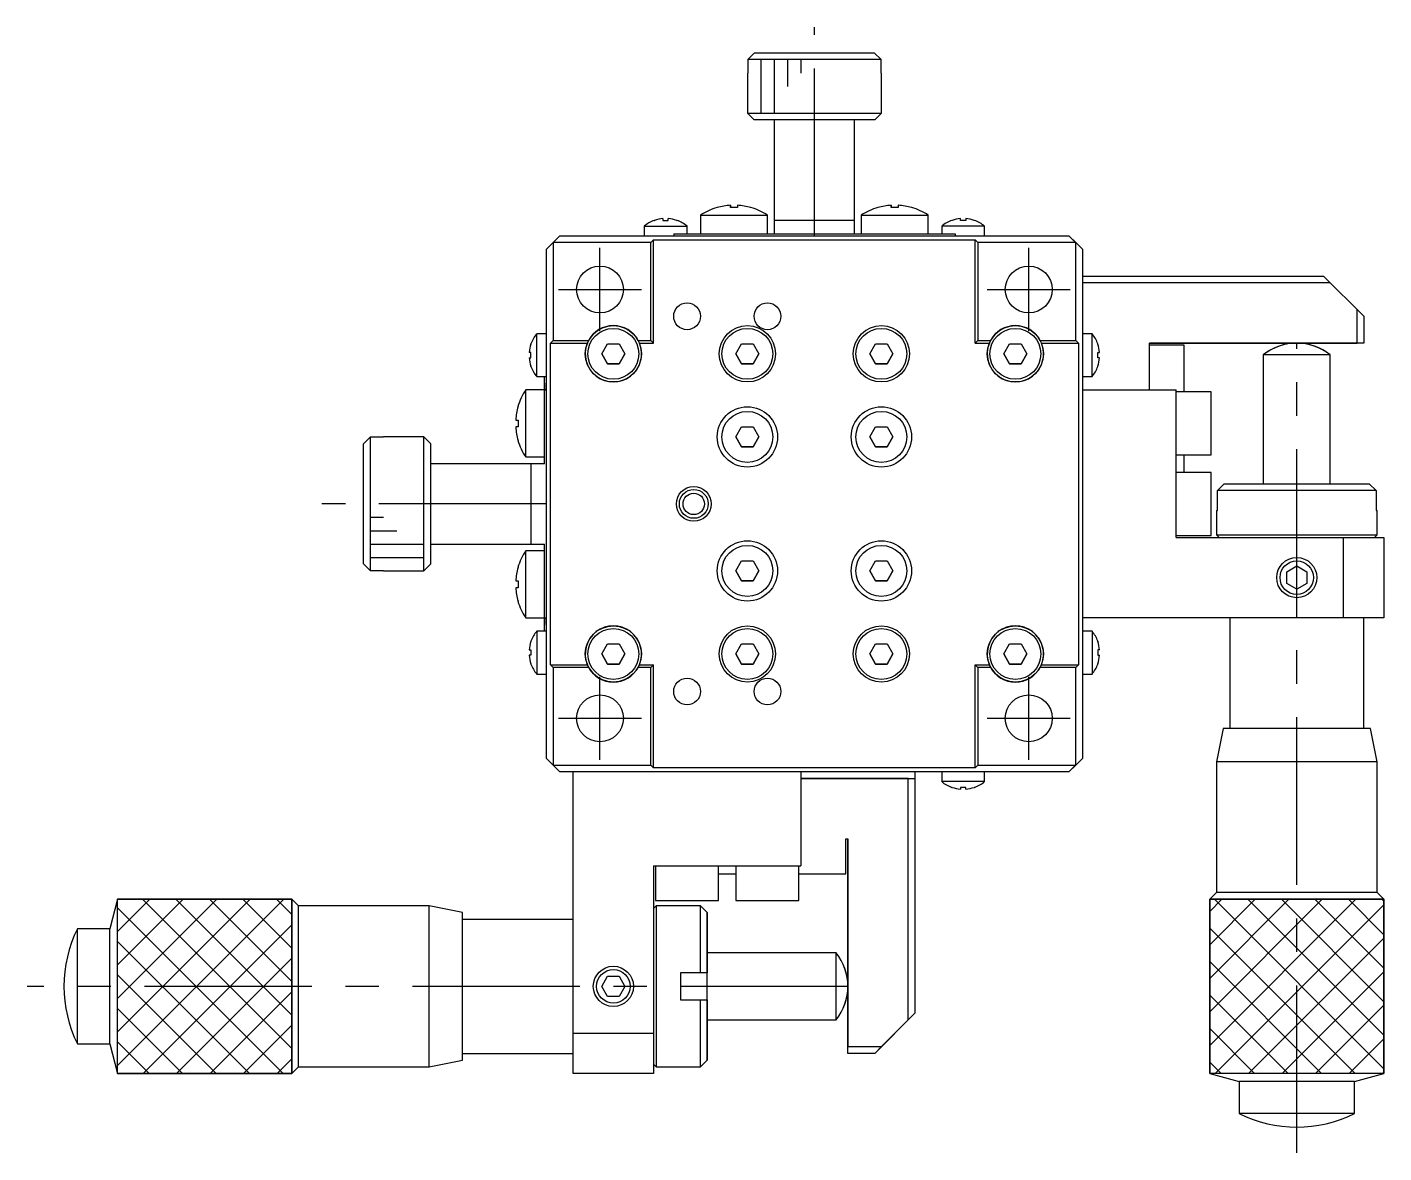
# Model space of a CAD drawing. Extents: x -10 to 792, y 24 to 266.
# Drawn here: x 300.8 to 402.1, y 113.4 to 197.4 of the extents above; entities that cross this region are included whole.
import ezdxf

# ---------------------------------------------------------------- set-up
doc = ezdxf.new("R2010")
doc.units = 0
doc.header["$LTSCALE"] = 10
doc.linetypes.add('CENTER', pattern=[2, 1.25, -0.25, 0.25, -0.25])
doc.layers.get('0').update_dxf_attribs({"linetype": 'CONTINUOUS'})
doc.layers.add('CENTER', color=1, linetype='CENTER')

msp = doc.modelspace()

# ---------------------------------------------------------------- linework, layer by layer
at = {"color": 7, "linetype": 'CONTINUOUS'}
for p, q in [((354.586069, 195.00134), (355.08887, 195.50134)), ((355.08887, 195.50134), (364.033142, 195.50134)), ((364.033142, 195.50134), (364.535943, 195.00134)), ((354.586069, 195.00134), (354.586069, 194.00134)), ((364.535943, 195.00134), (354.586069, 195.00134)), ((364.535943, 194.00134), (364.535943, 195.00134)), ((354.586069, 194.00134), (354.561006, 194.00134)), ((354.561006, 194.00134), (354.561006, 191.00134)), ((364.561006, 194.00134), (364.535943, 194.00134)), ((364.561006, 191.00134), (364.561006, 194.00134)), ((354.561006, 191.00134), (364.561006, 191.00134)), ((354.561006, 191.00134), (355.061006, 190.50134)), ((364.061006, 190.50134), (355.061006, 190.50134)), ((356.561006, 190.50134), (356.561006, 183.00134)), ((356.561006, 190.50134), (356.561006, 182.00134)), ((356.561006, 190.50134), (356.561006, 182.00134)), ((362.561006, 183.00134), (362.561006, 190.50134)), ((362.561006, 182.00134), (362.561006, 190.50134)), ((362.561006, 182.00134), (362.561006, 190.50134)), ((364.061006, 190.50134), (364.561006, 191.00134)), ((351.061006, 183.392998), (356.061006, 183.392998)), ((351.061006, 183.392998), (351.061006, 182.00134)), ((352.302417, 183.963921), (352.299073, 183.970776)), ((352.302417, 183.963921), (352.299073, 183.970776)), ((352.302417, 183.963921), (352.299073, 183.970776)), ((352.302417, 183.963921), (352.299073, 183.970776)), ((353.301006, 183.963921), (353.301006, 184.136293)), ((353.301006, 184.136293), (353.301006, 183.963921)), ((353.301006, 184.136293), (353.301006, 183.963921)), ((353.301006, 184.136293), (353.301006, 183.963921)), ((353.821006, 183.963921), (353.301006, 183.963921)), ((353.821006, 184.136293), (353.821006, 183.963921)), ((354.822939, 183.970776), (354.819596, 183.963921)), ((356.061006, 182.00134), (356.061006, 183.392998)), ((363.061006, 183.392998), (368.061006, 183.392998)), ((363.061006, 183.392998), (363.061006, 182.00134)), ((364.302417, 183.963921), (364.299073, 183.970776)), ((364.302417, 183.963921), (364.299073, 183.970776)), ((364.302417, 183.963921), (364.299073, 183.970776)), ((364.302417, 183.963921), (364.299073, 183.970776)), ((365.301006, 183.963921), (365.301006, 184.136293)), ((365.301006, 184.136293), (365.301006, 183.963921)), ((365.301006, 184.136293), (365.301006, 183.963921)), ((365.301006, 184.136293), (365.301006, 183.963921)), ((365.821006, 183.963921), (365.301006, 183.963921)), ((365.821006, 184.136293), (365.821006, 183.963921)), ((366.822939, 183.970776), (366.819596, 183.963921)), ((368.061006, 182.00134), (368.061006, 183.392998)), ((346.861006, 182.572278), (350.061006, 182.572278)), ((346.861006, 182.572278), (346.861006, 181.85134)), ((347.611006, 183.002404), (347.634871, 183.002404)), ((348.261006, 183.135289), (348.261006, 183.002404)), ((348.261006, 183.002404), (348.661006, 183.002404)), ((348.661006, 183.002404), (348.661006, 183.135289)), ((349.287142, 183.002404), (349.311006, 183.002404)), ((350.061006, 182.00134), (350.061006, 182.572278)), ((359.561006, 183.00134), (356.561006, 183.00134)), ((359.561006, 183.00134), (356.561006, 183.00134)), ((356.561006, 183.00134), (356.561006, 182.00134)), ((362.561006, 183.00134), (356.561006, 183.00134)), ((362.561006, 183.00134), (356.561006, 183.00134)), ((362.561006, 183.00134), (359.561006, 183.00134)), ((362.561006, 183.00134), (359.561006, 183.00134)), ((362.561006, 182.00134), (362.561006, 183.00134)), ((372.261006, 182.572278), (369.061006, 182.572278)), ((369.061006, 182.572278), (369.061006, 182.00134)), ((369.834871, 183.002404), (369.811006, 183.002404)), ((370.461006, 183.002404), (370.461006, 183.135289)), ((370.861006, 183.002404), (370.461006, 183.002404)), ((370.861006, 183.135289), (370.861006, 183.002404)), ((371.511006, 183.002404), (371.487142, 183.002404)), ((372.261006, 181.85134), (372.261006, 182.572278)), ((340.561006, 181.85134), (339.561006, 180.85134)), ((340.561006, 181.85134), (339.561006, 180.85134)), ((340.061006, 181.35134), (339.561006, 180.85134)), ((340.561006, 181.85134), (340.061006, 181.35134)), ((347.361006, 181.35134), (340.061006, 181.35134)), ((340.061006, 181.35134), (340.061006, 174.05134)), ((340.561006, 181.85134), (347.061011, 181.85134)), ((340.561006, 181.85134), (378.561006, 181.85134)), ((340.561006, 181.85134), (378.561006, 181.85134)), ((347.061011, 181.85134), (358.061006, 181.85134)), ((347.361006, 181.35134), (347.561006, 181.55134)), ((347.361006, 174.05134), (347.361006, 181.35134)), ((347.561006, 181.55134), (371.561006, 181.55134)), ((347.561006, 173.85134), (347.561006, 181.55134)), ((349.061006, 182.00134), (349.061006, 181.85134)), ((349.061006, 182.00134), (351.061006, 182.00134)), ((349.061006, 182.00134), (370.061006, 182.00134)), ((349.061006, 182.00134), (370.061006, 182.00134)), ((351.061006, 182.00134), (352.486006, 182.00134)), ((352.486006, 182.00134), (368.061006, 182.00134)), ((358.061006, 181.85134), (369.061006, 181.85134)), ((368.061006, 182.00134), (370.061006, 182.00134)), ((369.061006, 181.85134), (378.561006, 181.85134)), ((370.061006, 182.00134), (370.061006, 181.85134)), ((371.561006, 181.55134), (371.761006, 181.35134)), ((371.561006, 173.85134), (371.561006, 181.55134)), ((379.061006, 181.35134), (371.761006, 181.35134)), ((371.761006, 181.35134), (371.761006, 174.05134)), ((379.061006, 181.35134), (378.561006, 181.85134)), ((379.561006, 180.85134), (378.561006, 181.85134)), ((379.561006, 180.85134), (378.561006, 181.85134)), ((379.061006, 174.05134), (379.061006, 181.35134)), ((379.561006, 180.85134), (379.061006, 181.35134)), ((339.561006, 172.15134), (339.561006, 180.85134)), ((339.561006, 142.85134), (339.561006, 180.85134)), ((339.561006, 142.85134), (339.561006, 180.85134)), ((379.561006, 180.85134), (379.561006, 172.65134)), ((379.561006, 180.85134), (379.561006, 142.85134)), ((379.561006, 180.85134), (379.561006, 142.85134)), ((379.561006, 178.85134), (397.561006, 178.85134)), ((398.061006, 178.35134), (379.561006, 178.35134)), ((397.561006, 178.85134), (398.061006, 178.35134)), ((397.561006, 178.85134), (400.561006, 175.85134)), ((397.561006, 178.85134), (400.561006, 175.85134)), ((400.061006, 176.35134), (398.061006, 178.35134)), ((400.061006, 173.85134), (400.061006, 176.35134)), ((400.061006, 176.35134), (400.561006, 175.85134)), ((400.561006, 175.85134), (400.561006, 173.85134)), ((338.840069, 172.95134), (338.840069, 174.55134)), ((339.561006, 174.55134), (338.840069, 174.55134)), ((338.840069, 171.35134), (338.840069, 174.55134)), ((338.840069, 171.35134), (338.840069, 174.55134)), ((380.281943, 174.55134), (379.561006, 174.55134)), ((380.281943, 172.95134), (380.281943, 174.55134)), ((380.281943, 171.35134), (380.281943, 174.55134)), ((380.281943, 171.35134), (380.281943, 174.55134)), ((338.409943, 173.15134), (338.277058, 173.15134)), ((338.409943, 173.777476), (338.409943, 173.80134)), ((338.409943, 172.75134), (338.409943, 173.15134)), ((339.861006, 173.85134), (340.061006, 174.05134)), ((339.861006, 173.85134), (342.619357, 173.85134)), ((339.861006, 149.85134), (339.861006, 173.85134)), ((340.061006, 174.05134), (342.714388, 174.05134)), ((343.694981, 173.05134), (344.127993, 173.80134)), ((344.127993, 173.80134), (344.994019, 173.80134)), ((344.994019, 173.80134), (345.427032, 173.05134)), ((346.407625, 174.05134), (347.361006, 174.05134)), ((346.502655, 173.85134), (347.561006, 173.85134)), ((347.561006, 173.85134), (347.361006, 174.05134)), ((353.694981, 173.05134), (354.127993, 173.80134)), ((354.127993, 173.80134), (354.994019, 173.80134)), ((354.994019, 173.80134), (355.427032, 173.05134)), ((363.694981, 173.05134), (364.127993, 173.80134)), ((364.127993, 173.80134), (364.994019, 173.80134)), ((364.994019, 173.80134), (365.427032, 173.05134)), ((371.761006, 174.05134), (371.561006, 173.85134)), ((371.561006, 173.85134), (372.619357, 173.85134)), ((371.761006, 174.05134), (372.714388, 174.05134)), ((373.694981, 173.05134), (374.127993, 173.80134)), ((374.127993, 173.80134), (374.994019, 173.80134)), ((374.994019, 173.80134), (375.427032, 173.05134)), ((376.407625, 174.05134), (379.061006, 174.05134)), ((376.502655, 173.85134), (379.261006, 173.85134)), ((379.061006, 174.05134), (379.261006, 173.85134)), ((379.261006, 173.85134), (379.261006, 149.85134)), ((380.71207, 173.777476), (380.71207, 173.80134)), ((380.71207, 173.15134), (380.844955, 173.15134)), ((380.71207, 172.75134), (380.71207, 173.15134)), ((384.561006, 170.35134), (384.561006, 173.85134)), ((384.561006, 173.85134), (400.061006, 173.85134)), ((400.561006, 173.85134), (384.561006, 173.85134)), ((400.561006, 173.85134), (384.561006, 173.85134)), ((387.161006, 173.70134), (384.561006, 173.70134)), ((387.161006, 170.20134), (387.161006, 173.70134)), ((400.561006, 173.85134), (400.061006, 173.85134)), ((338.277058, 172.75134), (338.409943, 172.75134)), ((338.409943, 172.10134), (338.409943, 172.125205)), ((338.840069, 171.35134), (338.840069, 172.95134)), ((339.561006, 171.35134), (339.561006, 172.15134)), ((344.127993, 172.30134), (343.694981, 173.05134)), ((343.694981, 173.05134), (344.127993, 172.30134)), ((343.694981, 173.05134), (344.127993, 172.30134)), ((343.694981, 173.05134), (344.127993, 172.30134)), ((344.994019, 172.30134), (344.127993, 172.30134)), ((344.127993, 172.30134), (344.994019, 172.30134)), ((344.127993, 172.30134), (344.994019, 172.30134)), ((344.127993, 172.30134), (344.994019, 172.30134)), ((345.427032, 173.05134), (344.994019, 172.30134)), ((344.994019, 172.30134), (345.427032, 173.05134)), ((344.994019, 172.30134), (345.427032, 173.05134)), ((344.994019, 172.30134), (345.427032, 173.05134)), ((354.127993, 172.30134), (353.694981, 173.05134)), ((353.694981, 173.05134), (354.127993, 172.30134)), ((353.694981, 173.05134), (354.127993, 172.30134)), ((353.694981, 173.05134), (354.127993, 172.30134)), ((354.994019, 172.30134), (354.127993, 172.30134)), ((354.127993, 172.30134), (354.994019, 172.30134)), ((354.127993, 172.30134), (354.994019, 172.30134)), ((354.127993, 172.30134), (354.994019, 172.30134)), ((355.427032, 173.05134), (354.994019, 172.30134)), ((354.994019, 172.30134), (355.427032, 173.05134)), ((354.994019, 172.30134), (355.427032, 173.05134)), ((354.994019, 172.30134), (355.427032, 173.05134)), ((364.127993, 172.30134), (363.694981, 173.05134)), ((363.694981, 173.05134), (364.127993, 172.30134)), ((363.694981, 173.05134), (364.127993, 172.30134)), ((363.694981, 173.05134), (364.127993, 172.30134)), ((364.994019, 172.30134), (364.127993, 172.30134)), ((364.127993, 172.30134), (364.994019, 172.30134)), ((364.127993, 172.30134), (364.994019, 172.30134)), ((364.127993, 172.30134), (364.994019, 172.30134)), ((365.427032, 173.05134), (364.994019, 172.30134)), ((364.994019, 172.30134), (365.427032, 173.05134)), ((364.994019, 172.30134), (365.427032, 173.05134)), ((364.994019, 172.30134), (365.427032, 173.05134)), ((374.127993, 172.30134), (373.694981, 173.05134)), ((373.694981, 173.05134), (374.127993, 172.30134)), ((373.694981, 173.05134), (374.127993, 172.30134)), ((373.694981, 173.05134), (374.127993, 172.30134)), ((374.994019, 172.30134), (374.127993, 172.30134)), ((374.127993, 172.30134), (374.994019, 172.30134)), ((374.127993, 172.30134), (374.994019, 172.30134)), ((374.127993, 172.30134), (374.994019, 172.30134)), ((375.427032, 173.05134), (374.994019, 172.30134)), ((374.994019, 172.30134), (375.427032, 173.05134)), ((374.994019, 172.30134), (375.427032, 173.05134)), ((374.994019, 172.30134), (375.427032, 173.05134)), ((379.561006, 172.65134), (379.561006, 166.65134)), ((380.281943, 171.35134), (380.281943, 172.95134)), ((380.844955, 172.75134), (380.71207, 172.75134)), ((380.71207, 172.10134), (380.71207, 172.125205)), ((398.061002, 172.973831), (393.06101, 172.973831)), ((393.06101, 172.973831), (393.06101, 163.35134)), ((398.061002, 163.35134), (398.061002, 172.973831)), ((338.840069, 171.35134), (339.561006, 171.35134)), ((339.411006, 170.85134), (339.411006, 171.35134)), ((339.411006, 164.85134), (339.411006, 171.35134)), ((339.411006, 164.85134), (339.411006, 171.35134)), ((339.561006, 166.55134), (339.561006, 171.35134)), ((379.561006, 171.35134), (380.281943, 171.35134)), ((338.019349, 165.35134), (338.019349, 170.35134)), ((339.411006, 170.35134), (338.019349, 170.35134)), ((339.561006, 170.35134), (338.019349, 170.35134)), ((339.561006, 170.35134), (338.019349, 170.35134)), ((339.411006, 170.85134), (339.411006, 170.35134)), ((339.411006, 170.35134), (339.561006, 170.35134)), ((339.411006, 168.35134), (339.411006, 170.35134)), ((379.561006, 170.35134), (386.561006, 170.35134)), ((386.561006, 159.35134), (386.561006, 170.35134)), ((389.161006, 170.20134), (386.561006, 170.20134)), ((389.161006, 165.50134), (389.161006, 170.20134)), ((337.44157, 169.113273), (337.448425, 169.10993)), ((337.44157, 169.113273), (337.448425, 169.10993)), ((337.44157, 169.113273), (337.448425, 169.10993)), ((337.44157, 169.113273), (337.448425, 169.10993)), ((337.276054, 168.11134), (337.448425, 168.11134)), ((337.276054, 168.11134), (337.448425, 168.11134)), ((337.276054, 168.11134), (337.448425, 168.11134)), ((337.276054, 168.11134), (337.448425, 168.11134)), ((337.448425, 168.11134), (337.448425, 167.59134)), ((339.411006, 167.85134), (339.411006, 168.35134)), ((339.411006, 167.85134), (339.411006, 168.35134)), ((337.448425, 167.59134), (337.276054, 167.59134)), ((339.411006, 164.85134), (339.411006, 167.85134)), ((353.694981, 166.85134), (354.127993, 167.60134)), ((354.127993, 167.60134), (354.994019, 167.60134)), ((354.994019, 167.60134), (355.427032, 166.85134)), ((363.694981, 166.85134), (364.127993, 167.60134)), ((364.127993, 167.60134), (364.994019, 167.60134)), ((364.994019, 167.60134), (365.427032, 166.85134)), ((325.911006, 166.323476), (326.411006, 166.826278)), ((325.911006, 157.379205), (325.911006, 166.323476)), ((326.411006, 166.826278), (326.411006, 156.876403)), ((327.411006, 166.826278), (326.411006, 166.826278)), ((327.411006, 166.85134), (327.411006, 166.826278)), ((330.411006, 166.85134), (327.411006, 166.85134)), ((330.411006, 156.85134), (330.411006, 166.85134)), ((330.911006, 166.35134), (330.411006, 166.85134)), ((330.911006, 166.35134), (330.911006, 164.85134)), ((330.911006, 166.35134), (330.911006, 157.35134)), ((330.911006, 166.35134), (330.911006, 157.35134)), ((330.911006, 166.35134), (330.911006, 157.35134)), ((337.448425, 166.592751), (337.44157, 166.589408)), ((339.561006, 160.35134), (339.561006, 166.55134)), ((354.127993, 166.10134), (353.694981, 166.85134)), ((353.694981, 166.85134), (354.127993, 166.10134)), ((353.694981, 166.85134), (354.127993, 166.10134)), ((353.694981, 166.85134), (354.127993, 166.10134)), ((354.994019, 166.10134), (354.127993, 166.10134)), ((354.127993, 166.10134), (354.994019, 166.10134)), ((354.127993, 166.10134), (354.994019, 166.10134)), ((354.127993, 166.10134), (354.994019, 166.10134)), ((355.427032, 166.85134), (354.994019, 166.10134)), ((354.994019, 166.10134), (355.427032, 166.85134)), ((354.994019, 166.10134), (355.427032, 166.85134)), ((354.994019, 166.10134), (355.427032, 166.85134)), ((364.127993, 166.10134), (363.694981, 166.85134)), ((363.694981, 166.85134), (364.127993, 166.10134)), ((363.694981, 166.85134), (364.127993, 166.10134)), ((363.694981, 166.85134), (364.127993, 166.10134)), ((364.994019, 166.10134), (364.127993, 166.10134)), ((364.127993, 166.10134), (364.994019, 166.10134)), ((364.127993, 166.10134), (364.994019, 166.10134)), ((364.127993, 166.10134), (364.994019, 166.10134)), ((365.427032, 166.85134), (364.994019, 166.10134)), ((364.994019, 166.10134), (365.427032, 166.85134)), ((364.994019, 166.10134), (365.427032, 166.85134)), ((364.994019, 166.10134), (365.427032, 166.85134)), ((379.561006, 166.65134), (379.561006, 159.651335)), ((338.019349, 165.35134), (339.411006, 165.35134)), ((386.561006, 165.50134), (389.161006, 165.50134)), ((387.161006, 164.20134), (387.161006, 165.50134)), ((330.911006, 164.85134), (330.911006, 158.85134)), ((330.911006, 164.85134), (330.911006, 158.85134)), ((338.411006, 164.85134), (330.911006, 164.85134)), ((339.411006, 164.85134), (330.911006, 164.85134)), ((339.411006, 164.85134), (330.911006, 164.85134)), ((338.411006, 164.85134), (338.411006, 161.85134)), ((338.411006, 164.85134), (338.411006, 161.85134)), ((339.411006, 164.85134), (338.411006, 164.85134)), ((338.411006, 164.85134), (338.411006, 158.85134)), ((338.411006, 164.85134), (338.411006, 158.85134)), ((389.161006, 164.20134), (386.561006, 164.20134)), ((389.161006, 159.50134), (389.161006, 164.20134)), ((389.644926, 162.85134), (390.152679, 163.35134)), ((390.152679, 163.35134), (400.969333, 163.35134)), ((400.969333, 163.35134), (401.477086, 162.85134)), ((389.644926, 161.35134), (389.644926, 162.85134)), ((401.477086, 162.85134), (389.644926, 162.85134)), ((401.477086, 162.85134), (401.477086, 161.35134)), ((338.411006, 161.85134), (338.411006, 158.85134)), ((338.411006, 161.85134), (338.411006, 158.85134)), ((389.561006, 161.35134), (389.644926, 161.35134)), ((389.561006, 161.35134), (389.561006, 159.55134)), ((401.477086, 161.35134), (401.561006, 161.35134)), ((401.561006, 159.55134), (401.561006, 161.35134)), ((339.561006, 154.55134), (339.561006, 160.35134)), ((379.561006, 159.651335), (379.561006, 153.651335)), ((386.561006, 159.50134), (389.161006, 159.50134)), ((386.561006, 159.35134), (399.061006, 159.35134)), ((386.561006, 159.35134), (402.061006, 159.35134)), ((386.561006, 159.35134), (402.061006, 159.35134)), ((389.561006, 159.55134), (401.561006, 159.55134)), ((389.561006, 159.55134), (389.761006, 159.35134)), ((399.061006, 153.35134), (399.061006, 159.35134)), ((399.061006, 159.35134), (402.061006, 159.35134)), ((401.361006, 159.35134), (401.561006, 159.55134)), ((402.061006, 159.35134), (402.061006, 153.35134)), ((330.911006, 158.85134), (330.911006, 157.35134)), ((330.911006, 158.85134), (338.411006, 158.85134)), ((330.911006, 158.85134), (339.411006, 158.85134)), ((330.911006, 158.85134), (339.411006, 158.85134)), ((338.019349, 153.35134), (338.019349, 158.35134)), ((339.411006, 158.35134), (338.019349, 158.35134)), ((338.411006, 158.85134), (339.411006, 158.85134)), ((339.411006, 155.85134), (339.411006, 158.85134)), ((339.411006, 152.35134), (339.411006, 158.85134)), ((339.411006, 152.35134), (339.411006, 158.85134)), ((326.411006, 156.876403), (325.911006, 157.379205)), ((330.411006, 156.85134), (330.911006, 157.35134)), ((337.44157, 157.113273), (337.448425, 157.10993)), ((337.44157, 157.113273), (337.448425, 157.10993)), ((337.44157, 157.113273), (337.448425, 157.10993)), ((337.44157, 157.113273), (337.448425, 157.10993)), ((353.694981, 156.85134), (354.127993, 157.60134)), ((354.127993, 157.60134), (354.994019, 157.60134)), ((354.994019, 157.60134), (355.427032, 156.85134)), ((363.694981, 156.85134), (364.127993, 157.60134)), ((364.127993, 157.60134), (364.994019, 157.60134)), ((364.994019, 157.60134), (365.427032, 156.85134)), ((394.811006, 156.784353), (395.561006, 157.217366)), ((395.561006, 157.217366), (396.311006, 156.784353)), ((326.411006, 156.876403), (327.411006, 156.876403)), ((327.411006, 156.876403), (327.411006, 156.85134)), ((327.411006, 156.85134), (330.411006, 156.85134)), ((337.276054, 156.11134), (337.448425, 156.11134)), ((337.276054, 156.11134), (337.448425, 156.11134)), ((337.276054, 156.11134), (337.448425, 156.11134)), ((337.276054, 156.11134), (337.448425, 156.11134)), ((337.448425, 156.11134), (337.448425, 155.59134)), ((354.127993, 156.10134), (353.694981, 156.85134)), ((353.694981, 156.85134), (354.127993, 156.10134)), ((353.694981, 156.85134), (354.127993, 156.10134)), ((353.694981, 156.85134), (354.127993, 156.10134)), ((354.994019, 156.10134), (354.127993, 156.10134)), ((354.127993, 156.10134), (354.994019, 156.10134)), ((354.127993, 156.10134), (354.994019, 156.10134)), ((354.127993, 156.10134), (354.994019, 156.10134)), ((355.427032, 156.85134), (354.994019, 156.10134)), ((354.994019, 156.10134), (355.427032, 156.85134)), ((354.994019, 156.10134), (355.427032, 156.85134)), ((354.994019, 156.10134), (355.427032, 156.85134)), ((364.127993, 156.10134), (363.694981, 156.85134)), ((363.694981, 156.85134), (364.127993, 156.10134)), ((363.694981, 156.85134), (364.127993, 156.10134)), ((363.694981, 156.85134), (364.127993, 156.10134)), ((364.994019, 156.10134), (364.127993, 156.10134)), ((364.127993, 156.10134), (364.994019, 156.10134)), ((364.127993, 156.10134), (364.994019, 156.10134)), ((364.127993, 156.10134), (364.994019, 156.10134)), ((365.427032, 156.85134), (364.994019, 156.10134)), ((364.994019, 156.10134), (365.427032, 156.85134)), ((364.994019, 156.10134), (365.427032, 156.85134)), ((364.994019, 156.10134), (365.427032, 156.85134)), ((394.811006, 155.918328), (394.811006, 156.784353)), ((396.311006, 156.784353), (396.311006, 155.918328)), ((337.448425, 155.59134), (337.276054, 155.59134)), ((339.411006, 155.35134), (339.411006, 155.85134)), ((339.411006, 155.35134), (339.411006, 155.85134)), ((339.411006, 153.35134), (339.411006, 155.35134)), ((395.561006, 155.485315), (394.811006, 155.918328)), ((396.311006, 155.918328), (395.561006, 155.485315)), ((337.448425, 154.592751), (337.44157, 154.589408)), ((339.561006, 149.351345), (339.561006, 154.55134)), ((338.019349, 153.35134), (339.411006, 153.35134)), ((338.019349, 153.35134), (339.561006, 153.35134)), ((338.019349, 153.35134), (339.561006, 153.35134)), ((339.411006, 153.35134), (339.561006, 153.35134)), ((339.411006, 153.35134), (339.411006, 152.85134)), ((379.561006, 153.651335), (379.561006, 142.85134)), ((399.061006, 153.35134), (379.561006, 153.35134)), ((402.061006, 153.35134), (379.561006, 153.35134)), ((402.061006, 153.35134), (379.561006, 153.35134)), ((390.561006, 153.35134), (390.561006, 145.10134)), ((402.061006, 153.35134), (399.061006, 153.35134)), ((400.561006, 145.10134), (400.561006, 153.35134)), ((338.840069, 152.35134), (338.840069, 150.75134)), ((339.561006, 152.35134), (338.840069, 152.35134)), ((338.840069, 152.35134), (338.840069, 149.15134)), ((338.840069, 152.35134), (338.840069, 149.15134)), ((339.411006, 152.35134), (339.411006, 152.85134)), ((380.281943, 152.35134), (379.561006, 152.35134)), ((380.281943, 152.35134), (380.281943, 150.75134)), ((380.281943, 152.35134), (380.281943, 149.15134)), ((380.281943, 152.35134), (380.281943, 149.15134)), ((338.277058, 150.95134), (338.409943, 150.95134)), ((338.409943, 151.60134), (338.409943, 151.577476)), ((338.409943, 150.95134), (338.409943, 150.55134)), ((343.694981, 150.65134), (344.127993, 151.40134)), ((344.127993, 151.40134), (344.994019, 151.40134)), ((344.994019, 151.40134), (345.427032, 150.65134)), ((353.694981, 150.65134), (354.127993, 151.40134)), ((354.127993, 151.40134), (354.994019, 151.40134)), ((354.994019, 151.40134), (355.427032, 150.65134)), ((363.694981, 150.65134), (364.127993, 151.40134)), ((364.127993, 151.40134), (364.994019, 151.40134)), ((364.994019, 151.40134), (365.427032, 150.65134)), ((373.694981, 150.65134), (374.127993, 151.40134)), ((374.127993, 151.40134), (374.994019, 151.40134)), ((374.994019, 151.40134), (375.427032, 150.65134)), ((380.71207, 151.60134), (380.71207, 151.577476)), ((380.844955, 150.95134), (380.71207, 150.95134)), ((380.71207, 150.95134), (380.71207, 150.55134)), ((338.409943, 150.55134), (338.277058, 150.55134)), ((338.409943, 149.925205), (338.409943, 149.90134)), ((338.840069, 150.75134), (338.840069, 149.15134)), ((340.061006, 149.65134), (339.861006, 149.85134)), ((339.861006, 149.85134), (342.619357, 149.85134)), ((344.127993, 149.90134), (343.694981, 150.65134)), ((343.694981, 150.65134), (344.127993, 149.90134)), ((343.694981, 150.65134), (344.127993, 149.90134)), ((343.694981, 150.65134), (344.127993, 149.90134)), ((344.994019, 149.90134), (344.127993, 149.90134)), ((344.127993, 149.90134), (344.994019, 149.90134)), ((344.127993, 149.90134), (344.994019, 149.90134)), ((344.127993, 149.90134), (344.994019, 149.90134)), ((345.427032, 150.65134), (344.994019, 149.90134)), ((344.994019, 149.90134), (345.427032, 150.65134)), ((344.994019, 149.90134), (345.427032, 150.65134)), ((344.994019, 149.90134), (345.427032, 150.65134)), ((346.502655, 149.85134), (347.561006, 149.85134)), ((347.561006, 149.85134), (347.361006, 149.65134)), ((347.561006, 142.15134), (347.561006, 149.85134)), ((354.127993, 149.90134), (353.694981, 150.65134)), ((353.694981, 150.65134), (354.127993, 149.90134)), ((353.694981, 150.65134), (354.127993, 149.90134)), ((353.694981, 150.65134), (354.127993, 149.90134)), ((354.994019, 149.90134), (354.127993, 149.90134)), ((354.127993, 149.90134), (354.994019, 149.90134)), ((354.127993, 149.90134), (354.994019, 149.90134)), ((354.127993, 149.90134), (354.994019, 149.90134)), ((355.427032, 150.65134), (354.994019, 149.90134)), ((354.994019, 149.90134), (355.427032, 150.65134)), ((354.994019, 149.90134), (355.427032, 150.65134)), ((354.994019, 149.90134), (355.427032, 150.65134)), ((364.127993, 149.90134), (363.694981, 150.65134)), ((363.694981, 150.65134), (364.127993, 149.90134)), ((363.694981, 150.65134), (364.127993, 149.90134)), ((363.694981, 150.65134), (364.127993, 149.90134)), ((364.994019, 149.90134), (364.127993, 149.90134)), ((364.127993, 149.90134), (364.994019, 149.90134)), ((364.127993, 149.90134), (364.994019, 149.90134)), ((364.127993, 149.90134), (364.994019, 149.90134)), ((365.427032, 150.65134), (364.994019, 149.90134)), ((364.994019, 149.90134), (365.427032, 150.65134)), ((364.994019, 149.90134), (365.427032, 150.65134)), ((364.994019, 149.90134), (365.427032, 150.65134)), ((371.761006, 149.65134), (371.561006, 149.85134)), ((371.561006, 149.85134), (372.619357, 149.85134)), ((371.561006, 142.15134), (371.561006, 149.85134)), ((374.127993, 149.90134), (373.694981, 150.65134)), ((373.694981, 150.65134), (374.127993, 149.90134)), ((373.694981, 150.65134), (374.127993, 149.90134)), ((373.694981, 150.65134), (374.127993, 149.90134)), ((374.994019, 149.90134), (374.127993, 149.90134)), ((374.127993, 149.90134), (374.994019, 149.90134)), ((374.127993, 149.90134), (374.994019, 149.90134)), ((374.127993, 149.90134), (374.994019, 149.90134)), ((375.427032, 150.65134), (374.994019, 149.90134)), ((374.994019, 149.90134), (375.427032, 150.65134)), ((374.994019, 149.90134), (375.427032, 150.65134)), ((374.994019, 149.90134), (375.427032, 150.65134)), ((376.502655, 149.85134), (379.261006, 149.85134)), ((379.261006, 149.85134), (379.061006, 149.65134)), ((380.281943, 150.75134), (380.281943, 149.15134)), ((380.71207, 150.55134), (380.844955, 150.55134)), ((380.71207, 149.925205), (380.71207, 149.90134)), ((338.840069, 149.15134), (339.561006, 149.15134)), ((339.561006, 142.85134), (339.561006, 149.351345)), ((340.061006, 149.65134), (340.061006, 142.35134)), ((342.714388, 149.65134), (340.061006, 149.65134)), ((347.361006, 149.65134), (346.407625, 149.65134)), ((347.361006, 142.35134), (347.361006, 149.65134)), ((371.761006, 149.65134), (371.761006, 142.35134)), ((372.714388, 149.65134), (371.761006, 149.65134)), ((379.061006, 149.65134), (376.407625, 149.65134)), ((379.061006, 142.35134), (379.061006, 149.65134)), ((379.561006, 149.15134), (380.281943, 149.15134)), ((390.061009, 145.10134), (389.56101, 142.601341)), ((401.061003, 145.10134), (390.061009, 145.10134)), ((401.561002, 142.601341), (401.061003, 145.10134)), ((339.561006, 142.85134), (340.061006, 142.35134)), ((339.561006, 142.85134), (340.561006, 141.85134)), ((339.561006, 142.85134), (340.561006, 141.85134)), ((378.561006, 141.85134), (379.561006, 142.85134)), ((378.561006, 141.85134), (379.561006, 142.85134)), ((379.061006, 142.35134), (379.561006, 142.85134)), ((340.061006, 142.35134), (340.561006, 141.85134)), ((340.061006, 142.35134), (347.361006, 142.35134)), ((361.061001, 141.85134), (340.561006, 141.85134)), ((378.561006, 141.85134), (340.561006, 141.85134)), ((378.561006, 141.85134), (340.561006, 141.85134)), ((341.561006, 122.35134), (341.561006, 141.85134)), ((341.561006, 119.35134), (341.561006, 141.85134)), ((341.561006, 119.35134), (341.561006, 141.85134)), ((347.561006, 142.15134), (347.361006, 142.35134)), ((371.561006, 142.15134), (347.561006, 142.15134)), ((358.561006, 141.85134), (358.561006, 134.85134)), ((378.561006, 141.85134), (361.061001, 141.85134)), ((367.061006, 141.85134), (367.061006, 141.35134)), ((367.061006, 141.85134), (367.061006, 123.85134)), ((367.061006, 141.85134), (367.061006, 123.85134)), ((369.061006, 141.85134), (369.061006, 141.130403)), ((371.761006, 142.35134), (371.561006, 142.15134)), ((371.761006, 142.35134), (379.061006, 142.35134)), ((372.261006, 141.130403), (372.261006, 141.85134)), ((378.561006, 141.85134), (379.061006, 142.35134)), ((401.561002, 142.601341), (389.56101, 142.601341)), ((389.56101, 142.601341), (389.56101, 132.851336)), ((401.561002, 132.851336), (401.561002, 142.601341)), ((366.561006, 141.35134), (358.561006, 141.35134)), ((358.561006, 141.35134), (367.061006, 141.35134)), ((358.561006, 141.35134), (367.061006, 141.35134)), ((366.561006, 123.35134), (366.561006, 141.35134)), ((366.561006, 141.35134), (367.061006, 141.35134)), ((367.061006, 141.35134), (367.061006, 123.85134)), ((372.261006, 141.130403), (369.061006, 141.130403)), ((369.834871, 140.700277), (369.811006, 140.700277)), ((370.861006, 140.700277), (370.461006, 140.700277)), ((370.461006, 140.700277), (370.461006, 140.567392)), ((370.861006, 140.567392), (370.861006, 140.700277)), ((371.511006, 140.700277), (371.487142, 140.700277)), ((361.911006, 136.85134), (362.061006, 136.85134)), ((361.911006, 134.25134), (361.911006, 136.85134)), ((362.061006, 136.85134), (362.061006, 121.35134)), ((362.061006, 120.85134), (362.061006, 136.85134)), ((362.061006, 120.85134), (362.061006, 136.85134)), ((347.561006, 134.85134), (358.561006, 134.85134)), ((347.561006, 134.85134), (347.561006, 122.35134)), ((347.561006, 134.85134), (347.561006, 119.35134)), ((347.561006, 134.85134), (347.561006, 119.35134)), ((347.711006, 134.85134), (347.711006, 132.25134)), ((352.411006, 132.25134), (352.411006, 134.85134)), ((353.711006, 134.85134), (353.711006, 132.25134)), ((358.411006, 132.25134), (358.411006, 134.85134)), ((352.411006, 134.25134), (353.561006, 134.25134)), ((352.411006, 134.25134), (353.711006, 134.25134)), ((352.411006, 134.25134), (353.711006, 134.25134)), ((353.561006, 134.25134), (353.711006, 134.25134)), ((358.411006, 134.25134), (359.561006, 134.25134)), ((358.411006, 134.25134), (361.911006, 134.25134)), ((358.411006, 134.25134), (361.911006, 134.25134)), ((359.561006, 134.25134), (361.911006, 134.25134)), ((389.56101, 132.851336), (389.061007, 132.351334)), ((401.561002, 132.851336), (389.56101, 132.851336)), ((402.061005, 132.351334), (401.561002, 132.851336)), ((307.560999, 132.351339), (306.971511, 130.15134)), ((321.061002, 131.851336), (320.561, 132.351339)), ((321.061002, 119.851344), (321.061002, 131.851336)), ((330.811007, 131.851336), (321.061002, 131.851336)), ((330.811007, 119.851344), (330.811007, 131.851336)), ((333.311006, 131.351337), (330.811007, 131.851336)), ((347.761006, 131.85134), (347.561006, 131.65134)), ((347.711006, 132.25134), (350.061006, 132.25134)), ((347.711006, 132.25134), (352.411006, 132.25134)), ((347.711006, 132.25134), (352.411006, 132.25134)), ((347.761006, 131.85134), (347.761006, 125.85134)), ((351.061006, 131.85134), (347.761006, 131.85134)), ((347.761006, 131.85134), (347.761006, 119.85134)), ((347.761006, 131.85134), (347.761006, 119.85134)), ((350.061006, 132.25134), (352.411006, 132.25134)), ((351.061006, 126.85134), (351.061006, 131.85134)), ((351.561006, 131.35134), (351.061006, 131.85134)), ((353.711006, 132.25134), (356.061006, 132.25134)), ((353.711006, 132.25134), (358.411006, 132.25134)), ((353.711006, 132.25134), (358.411006, 132.25134)), ((356.061006, 132.25134), (358.411006, 132.25134)), ((333.311006, 120.351343), (333.311006, 131.351337)), ((341.561006, 130.85134), (333.311006, 130.85134)), ((351.561006, 131.35134), (351.561006, 126.85134)), ((351.561006, 120.35134), (351.561006, 131.35134)), ((351.561006, 120.35134), (351.561006, 131.35134)), ((304.561, 121.55134), (304.561, 130.15134)), ((306.971511, 130.15134), (304.561, 130.15134)), ((306.971511, 121.55134), (306.971511, 130.15134)), ((361.183497, 128.351336), (351.561006, 128.351336)), ((361.183497, 123.351344), (361.183497, 128.351336)), ((343.694981, 125.85134), (344.127993, 126.60134)), ((344.127993, 126.60134), (344.994019, 126.60134)), ((344.994019, 126.60134), (345.427032, 125.85134)), ((349.561006, 126.85134), (349.561006, 124.85134)), ((351.061006, 126.85134), (349.561006, 126.85134)), ((351.561006, 126.85134), (349.561006, 126.85134)), ((351.561006, 126.85134), (349.561006, 126.85134)), ((351.561006, 126.85134), (351.061006, 126.85134)), ((351.561006, 124.85134), (351.561006, 126.85134)), ((344.127993, 125.10134), (343.694981, 125.85134)), ((345.427032, 125.85134), (344.994019, 125.10134)), ((347.761006, 125.85134), (347.761006, 119.85134)), ((344.994019, 125.10134), (344.127993, 125.10134)), ((349.561006, 124.85134), (351.061006, 124.85134)), ((349.561006, 124.85134), (351.561006, 124.85134)), ((349.561006, 124.85134), (351.561006, 124.85134)), ((351.061006, 119.85134), (351.061006, 124.85134)), ((351.061006, 124.85134), (351.561006, 124.85134)), ((351.561006, 124.85134), (351.561006, 120.35134)), ((367.061006, 123.85134), (364.061006, 120.85134)), ((367.061006, 123.85134), (364.061006, 120.85134)), ((367.061006, 123.85134), (366.561006, 123.35134)), ((351.561006, 123.351344), (361.183497, 123.351344)), ((364.561006, 121.35134), (366.561006, 123.35134)), ((304.561, 121.55134), (306.971511, 121.55134)), ((306.971511, 121.55134), (307.560999, 119.351341)), ((341.561006, 122.35134), (347.561006, 122.35134)), ((341.561006, 119.35134), (341.561006, 122.35134)), ((347.561006, 122.35134), (347.561006, 119.35134)), ((333.311006, 120.85134), (341.561006, 120.85134)), ((362.061006, 121.35134), (364.561006, 121.35134)), ((362.061006, 120.85134), (362.061006, 121.35134)), ((364.061006, 120.85134), (362.061006, 120.85134)), ((364.561006, 121.35134), (364.061006, 120.85134)), ((320.561, 119.351341), (321.061002, 119.851344)), ((321.061002, 119.851344), (330.811007, 119.851344)), ((330.811007, 119.851344), (333.311006, 120.351343)), ((347.561006, 120.05134), (347.761006, 119.85134)), ((347.761006, 119.85134), (351.061006, 119.85134)), ((351.061006, 119.85134), (351.561006, 120.35134)), ((347.561006, 119.35134), (341.561006, 119.35134)), ((389.061007, 119.351333), (391.261006, 118.761845)), ((399.861006, 118.761845), (391.261006, 118.761845)), ((391.261006, 118.761845), (391.261006, 116.351334)), ((399.861006, 118.761845), (402.061005, 119.351333)), ((399.861006, 116.351334), (399.861006, 118.761845)), ((399.861006, 116.351334), (391.261006, 116.351334))]:
    msp.add_line(p, q, dxfattribs=at)
at = {"color": 3, "linetype": 'CONTINUOUS'}
for p, q in [((355.561006, 195.00134), (355.561006, 191.00134)), ((356.561006, 195.00134), (356.561006, 191.00134)), ((357.561006, 195.00134), (357.561006, 193.00134)), ((358.561006, 195.00134), (358.561006, 194.00134)), ((326.411006, 160.85134), (327.411006, 160.85134)), ((326.411006, 159.85134), (328.411006, 159.85134)), ((326.411006, 158.85134), (330.411006, 158.85134)), ((326.411006, 157.85134), (330.411006, 157.85134)), ((307.560999, 119.351341), (307.560999, 132.351339)), ((320.561, 132.351339), (307.560999, 132.351339)), ((307.560999, 129.945665), (309.966674, 132.351339)), ((307.560999, 127.445665), (312.466674, 132.351339)), ((307.560999, 124.945665), (314.966674, 132.351339)), ((307.560999, 122.445665), (317.466674, 132.351339)), ((307.560999, 119.945665), (319.966674, 132.351339)), ((307.560999, 132.351339), (320.561, 132.351339)), ((307.560999, 119.351341), (307.560999, 132.351339)), ((307.560999, 131.701661), (319.911319, 119.351341)), ((309.411321, 132.351339), (320.561, 121.20166)), ((311.911321, 132.351339), (320.561, 123.70166)), ((314.411321, 132.351339), (320.561, 126.20166)), ((316.911321, 132.351339), (320.561, 128.70166)), ((319.411321, 132.351339), (320.561, 131.20166)), ((320.561, 119.351341), (320.561, 132.351339)), ((320.561, 132.351339), (320.561, 119.351341)), ((402.061005, 132.351334), (389.061007, 132.351334)), ((389.061007, 132.351334), (389.061007, 119.351333)), ((389.061007, 131.445673), (389.966669, 132.351334)), ((389.061007, 128.945673), (392.466669, 132.351334)), ((389.061007, 126.445673), (394.966669, 132.351334)), ((389.061007, 123.945673), (397.466669, 132.351334)), ((389.061007, 121.445673), (399.966669, 132.351334)), ((389.061007, 119.351333), (389.061007, 132.351334)), ((389.061007, 132.351334), (402.061005, 132.351334)), ((389.411326, 132.351334), (402.061005, 119.701655)), ((389.466668, 119.351333), (402.061005, 131.945671)), ((391.911326, 132.351334), (402.061005, 122.201655)), ((394.411326, 132.351334), (402.061005, 124.701655)), ((396.911326, 132.351334), (402.061005, 127.201655)), ((399.411326, 132.351334), (402.061005, 129.701655)), ((401.911326, 132.351334), (402.061005, 132.201655)), ((402.061005, 119.351333), (402.061005, 132.351334)), ((402.061005, 132.351334), (402.061005, 119.351333)), ((309.466676, 119.351341), (320.561, 130.445666)), ((389.061007, 130.201653), (399.911327, 119.351333)), ((307.560999, 129.201661), (317.411319, 119.351341)), ((391.966668, 119.351333), (402.061005, 129.445671)), ((311.966676, 119.351341), (320.561, 127.945666)), ((389.061007, 127.701653), (397.411327, 119.351333)), ((307.560999, 126.701661), (314.911319, 119.351341)), ((394.466668, 119.351333), (402.061005, 126.945671)), ((314.466676, 119.351341), (320.561, 125.445666)), ((389.061007, 125.201653), (394.911327, 119.351333)), ((307.560999, 124.201661), (312.411319, 119.351341)), ((396.966668, 119.351333), (402.061005, 124.445671)), ((316.966676, 119.351341), (320.561, 122.945666)), ((389.061007, 122.701653), (392.411327, 119.351333)), ((307.560999, 121.701661), (309.911319, 119.351341)), ((399.466668, 119.351333), (402.061005, 121.945671)), ((319.466676, 119.351341), (320.561, 120.445666)), ((389.061007, 120.201653), (389.911327, 119.351333)), ((307.560999, 119.351341), (320.561, 119.351341)), ((320.561, 119.351341), (307.560999, 119.351341)), ((402.061005, 119.351333), (389.061007, 119.351333)), ((402.061005, 119.351333), (389.061007, 119.351333)), ((401.966668, 119.351333), (402.061005, 119.445671))]:
    msp.add_line(p, q, dxfattribs=at)
at = {"color": 7, "linetype": 'CONTINUOUS'}
for centre, radius in [((343.561006, 177.85134), 1.75), ((375.561006, 177.85134), 1.75), ((350.061006, 175.85134), 1), ((356.061006, 175.85134), 1), ((344.561006, 173.05134), 2.1), ((344.561006, 173.05134), 2.1), ((344.561006, 173.05134), 1.9), ((354.561006, 173.05134), 2.1), ((354.561006, 173.05134), 1.9), ((364.561006, 173.05134), 2.1), ((364.561006, 173.05134), 1.9), ((374.561006, 173.05134), 2.1), ((374.561006, 173.05134), 2.1), ((374.561006, 173.05134), 1.9), ((354.561006, 166.85134), 2.25), ((364.561006, 166.85134), 2.25), ((354.561006, 166.85134), 1.9), ((364.561006, 166.85134), 1.9), ((350.561006, 161.85134), 1.075), ((350.561006, 161.85134), 0.8), ((354.561006, 156.85134), 2.25), ((364.561006, 156.85134), 2.25), ((354.561006, 156.85134), 1.9), ((364.561006, 156.85134), 1.9), ((395.561006, 156.35134), 1.25), ((344.561006, 150.65134), 2.1), ((344.561006, 150.65134), 2.1), ((344.561006, 150.65134), 1.9), ((354.561006, 150.65134), 2.1), ((354.561006, 150.65134), 1.9), ((364.561006, 150.65134), 2.1), ((364.561006, 150.65134), 1.9), ((374.561006, 150.65134), 2.1), ((374.561006, 150.65134), 2.1), ((374.561006, 150.65134), 1.9), ((350.061006, 147.85134), 1), ((356.061006, 147.85134), 1), ((343.561006, 145.85134), 1.75), ((375.561006, 145.85134), 1.75), ((344.561006, 125.85134), 1.25)]:
    msp.add_circle(centre, radius, dxfattribs=at)
at = {"color": 3, "linetype": 'CONTINUOUS'}
for centre, radius in [((350.561006, 161.85134), 1.3), ((395.561006, 156.35134), 1.5), ((344.561006, 125.85134), 1.5)]:
    msp.add_circle(centre, radius, dxfattribs=at)
at = {"color": 7, "linetype": 'CONTINUOUS'}
for centre, radius, start, end in [((353.561006, 179.65134), 4.5, 106.285843, 123.748989), ((353.561006, 179.65134), 4.492483, 93.317816, 106.26943), ((353.561006, 179.65134), 4.492483, 73.73057, 86.682184), ((353.561006, 179.65134), 4.5, 56.251011, 73.714157), ((365.561006, 179.65134), 4.5, 106.285843, 123.748989), ((365.561006, 179.65134), 4.492483, 93.317816, 106.26943), ((365.561006, 179.65134), 4.492483, 73.73057, 86.682184), ((365.561006, 179.65134), 4.5, 56.251011, 73.714157), ((348.461006, 180.65134), 2.5, 109.876874, 129.791819), ((348.461006, 180.65134), 2.491987, 94.603352, 109.360864), ((348.461006, 180.65134), 2.491987, 70.639136, 85.396648), ((348.461006, 180.65134), 2.5, 50.20818, 70.123126), ((370.661006, 180.65134), 2.5, 109.876874, 129.79182), ((370.661006, 180.65134), 2.491987, 94.603352, 109.360864), ((370.661006, 180.65134), 2.491987, 70.639136, 85.396648), ((370.661006, 180.65134), 2.5, 50.208181, 70.123126), ((340.761006, 172.95134), 2.5, 140.208181, 160.123126), ((344.561006, 173.05134), 2.1, 28.43689, 151.56311), ((374.561006, 173.05134), 2.1, 28.43689, 151.56311), ((378.361006, 172.95134), 2.5, 19.876874, 39.79182), ((340.761006, 172.95134), 2.491987, 160.639136, 175.396648), ((344.561006, 173.05134), 2.1, 157.607312, 22.392688), ((344.561006, 173.05134), 2.1, 151.56311, 157.607312), ((344.561006, 173.05134), 2.1, 22.392688, 28.43689), ((374.561006, 173.05134), 2.1, 157.607312, 22.392688), ((374.561006, 173.05134), 2.1, 151.56311, 157.607312), ((374.561006, 173.05134), 2.1, 22.392688, 28.43689), ((378.361006, 172.95134), 2.491987, 4.603352, 19.360864), ((395.561003, 169.851336), 3.999997, 90, 128.682173), ((395.561003, 169.851336), 3.999997, 51.317795, 128.682173), ((395.561003, 169.851336), 3.999997, 51.317795, 128.682173), ((395.561003, 169.851336), 3.999997, 51.317795, 90), ((340.761006, 172.95134), 2.491987, 184.603352, 199.360864), ((378.361006, 172.95134), 2.491987, 340.639136, 355.396648), ((340.761006, 172.95134), 2.5, 199.876874, 219.79182), ((378.361006, 172.95134), 2.5, 320.208181, 340.123126), ((341.761006, 167.85134), 4.5, 146.251011, 163.714157), ((341.761006, 167.85134), 4.492483, 163.73057, 176.682184), ((341.761006, 167.85134), 4.492483, 183.317816, 196.26943), ((341.761006, 167.85134), 4.5, 196.285843, 213.748989), ((341.761006, 155.85134), 4.5, 146.251011, 163.714157), ((341.761006, 155.85134), 4.492483, 163.73057, 176.682184), ((341.761006, 155.85134), 4.492483, 183.317816, 196.26943), ((341.761006, 155.85134), 4.5, 196.285843, 213.748989), ((340.761006, 150.75134), 2.5, 140.20818, 160.123126), ((344.561006, 150.65134), 2.1, 337.607312, 202.392688), ((374.561006, 150.65134), 2.1, 337.607312, 202.392688), ((378.361006, 150.75134), 2.5, 19.876874, 39.791819), ((340.761006, 150.75134), 2.491987, 160.639136, 175.396648), ((378.361006, 150.75134), 2.491987, 4.603352, 19.360864), ((340.761006, 150.75134), 2.491987, 184.603352, 199.360864), ((340.761006, 150.75134), 2.5, 199.876874, 219.791819), ((344.561006, 150.65134), 2.1, 202.392688, 208.43689), ((344.561006, 150.65134), 2.1, 331.56311, 337.607312), ((374.561006, 150.65134), 2.1, 202.392688, 208.43689), ((374.561006, 150.65134), 2.1, 331.56311, 337.607312), ((378.361006, 150.75134), 2.5, 320.20818, 340.123126), ((378.361006, 150.75134), 2.491987, 340.639136, 355.396648), ((344.561006, 150.65134), 2.1, 208.43689, 331.56311), ((374.561006, 150.65134), 2.1, 208.43689, 331.56311), ((370.661006, 143.05134), 2.5, 230.208181, 250.123126), ((370.661006, 143.05134), 2.5, 289.876874, 309.79182), ((370.661006, 143.05134), 2.491987, 250.639136, 265.396648), ((370.661006, 143.05134), 2.491987, 274.603352, 289.360864), ((313.306001, 125.851343), 9.745001, 153.816215, 206.183798), ((358.061002, 125.851343), 3.999997, 321.317795, 38.682173), ((358.061002, 125.851343), 3.999997, 321.317795, 38.682173), ((358.061002, 125.851343), 3.999997, 0, 38.682173), ((358.061002, 125.851343), 3.999997, 321.317795, 0), ((395.561004, 125.096335), 9.745001, 243.816215, 296.183798)]:
    msp.add_arc(centre, radius, start, end, dxfattribs=at)
at = {"layer": 'CENTER', "color": 1, "linetype": 'CENTER'}
for p, q in [((359.561006, 181.85134), (359.561006, 197.426337)), ((343.561006, 174.75134), (343.561006, 180.95134)), ((375.561006, 174.75134), (375.561006, 180.95134)), ((340.461006, 177.85134), (346.661006, 177.85134)), ((372.461006, 177.85134), (378.661006, 177.85134)), ((395.561006, 113.426337), (395.561006, 173.85134)), ((339.561006, 161.85134), (322.811003, 161.85134)), ((343.561006, 142.75134), (343.561006, 148.95134)), ((375.561006, 142.75134), (375.561006, 148.95134)), ((340.461006, 145.85134), (346.661006, 145.85134)), ((372.461006, 145.85134), (378.661006, 145.85134)), ((362.061006, 125.85134), (300.811003, 125.85134))]:
    msp.add_line(p, q, dxfattribs=at)

doc.saveas('drawing.dxf')
